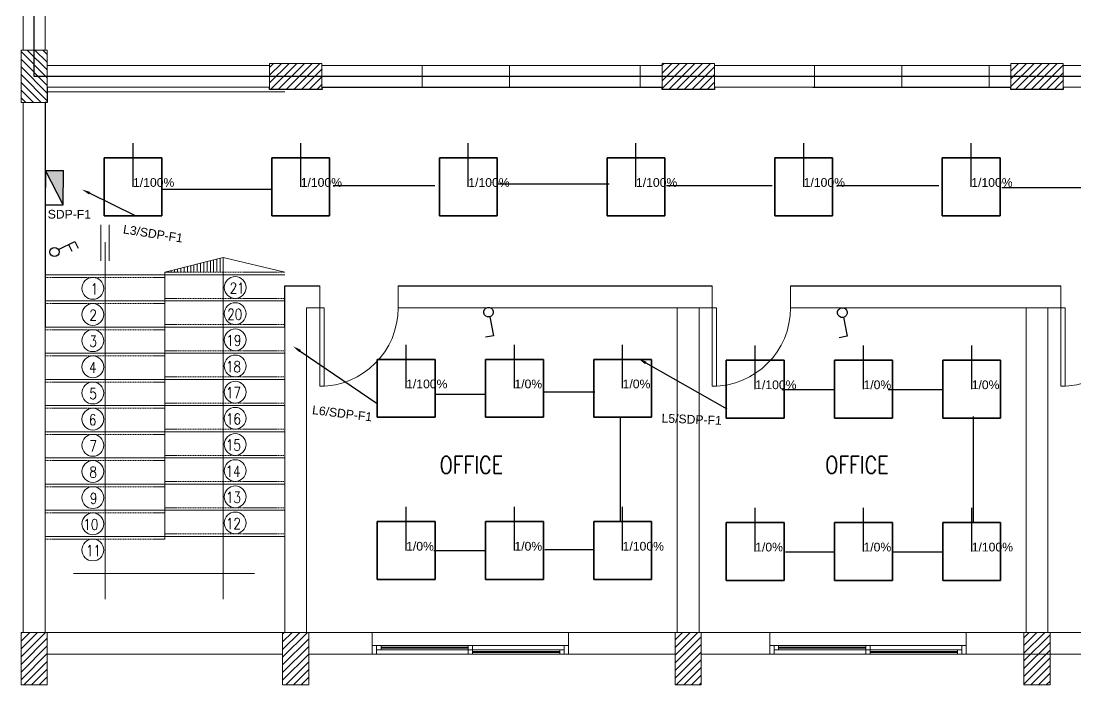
# Model space of a CAD drawing. Header units: inches. Extents: x -26935 to 7738, y -12735 to 2220.
# Drawn here: x -26935 to -14839, y -12735 to -5123 of the extents above; entities that cross this region are included whole.
import ezdxf
from ezdxf import colors
from ezdxf.entities.mleader import LeaderData, LeaderLine
from ezdxf.enums import TextEntityAlignment as Align
from ezdxf.math import Vec2, Vec3

# ---------------------------------------------------------------- set-up
doc = ezdxf.new("R2010")
doc.units = ezdxf.units.IN
doc.header["$MEASUREMENT"] = 0
doc.linetypes.add('DASHED2', pattern=[9.525, 6.35, -3.175])
for name, color, linetype, lineweight in [('COLUMNS', 5, 'Continuous', 0), ('COLUMNS1', 4, 'Continuous', 0), ('DOOR', 2, 'Continuous', 0), ('E-LT-SW', 7, 'Continuous', 25), ('E-LT-TXT', 2, 'Continuous', 25), ('EQUIP', 6, 'Continuous', 0), ('FLOOR', 3, 'Continuous', 0), ('STAIR', 2, 'Continuous', 0), ('TEXT', 2, 'Continuous', 0), ('WALL', 7, 'Continuous', 0), ('WINDOW', 4, 'Continuous', 0)]:
    doc.layers.add(name, color=color, linetype=linetype, lineweight=lineweight)
for name, color, linetype in [('DLXLUM', 2, 'Continuous'), ('DLXLUMEX', 2, 'Continuous'), ('HATCH', 1, 'Continuous'), ('Layer1', 8, 'Continuous'), ('R2V', 6, 'Continuous'), ('v.p', 7, 'Continuous'), ('Wiring1', 90, 'Continuous')]:
    doc.layers.add(name, color=color, linetype=linetype)
doc.styles.add('EN-SCL', font='swisscl.ttf')
doc.styles.add('ROMANS', font='romans.shx', dxfattribs={"width": 0.7, "height": 2.5})
doc.styles.get("Standard").update_dxf_attribs({"font": 'arial.ttf'})
pattern_1 = [(225, (2592849.417, -9831076.72), (44.19417382, -44.19417382), [])]
pattern_2 = [(225, (2593349.417, -9831076.72), (44.19417382, -44.19417382), [])]
pattern_3 = [(315, (-3004965.02, -10242692.323), (44.19417382, 44.19417382), [])]

# ---------------------------------------------------------------- blocks, each defined once
blk = doc.blocks.new('first floor civil')
at = {"layer": 'HATCH', "linetype": 'Continuous', "extrusion": (0, 0, -1)}
h = blk.add_hatch(dxfattribs=at)
h.set_pattern_fill('ANSI31', color=9, style=0)
h.set_pattern_definition([(225, (-3319272.4, -9831076.72), (44.19417382, -44.19417382), [])])
h.paths.add_polyline_path([(-582715, 128194), (-582965, 128194), (-582965, 128194), (-583015, 128194), (-583015, 127944), (-583015, 127944), (-583015, 127592), (-582715, 127591)])
h.paths.add_polyline_path([(-582715, 128194), (-582715, 128194), (-582715, 128194), (-582715, 128194), (-582715, 128194), (-582715, 128194), (-582715, 128194), (-582715, 128194)])
h = blk.add_hatch(dxfattribs=at)
h.set_pattern_fill('ANSI31', color=9, style=0)
h.set_pattern_definition([(315, (-3004465.02, -10242692.323), (44.19417382, 44.19417382), [])])
h.paths.add_polyline_path([(-586168, 128041), (-586168, 127791), (-586168, 127791), (-586168, 127741), (-585918, 127741), (-585918, 127741), (-585566, 127741), (-585565, 128041)])
h = blk.add_hatch(dxfattribs=at)
h.set_pattern_fill('ANSI31', color=9, style=0)
h.set_pattern_definition(pattern_3)
h.paths.add_polyline_path([(-590668, 128041), (-590668, 127791), (-590668, 127791), (-590668, 127741), (-590418, 127741), (-590418, 127741), (-590066, 127741), (-590065, 128041)])
h = blk.add_hatch(dxfattribs=at)
h.set_pattern_fill('ANSI31', color=9, style=0)
h.set_pattern_definition(pattern_3)
h.paths.add_polyline_path([(-594668, 128041), (-594668, 127791), (-594668, 127791), (-594668, 127741), (-594418, 127741), (-594418, 127741), (-594066, 127741), (-594065, 128041)])
at = {"layer": 'HATCH', "linetype": 'Continuous'}
h = blk.add_hatch(dxfattribs=at)
h.set_pattern_fill('ANSI31', color=9, style=0)
h.set_pattern_definition(pattern_1)
h.paths.add_polyline_path([(582715, 120914), (582965, 120914), (582965, 120914), (583015, 120914), (583015, 121163), (583015, 121163), (583015, 121516), (582715, 121516)])
h.paths.add_polyline_path([(582715, 120914), (582715, 120914), (582715, 120914), (582715, 120914), (582715, 120914), (582715, 120914), (582715, 120914), (582715, 120914)])
h = blk.add_hatch(dxfattribs=at)
h.set_pattern_fill('ANSI31', color=9, style=0)
h.set_pattern_definition(pattern_1)
h.paths.add_polyline_path([(585715, 120914), (585965, 120914), (585965, 120914), (586015, 120914), (586015, 121163), (586015, 121163), (586015, 121516), (585715, 121516)])
h = blk.add_hatch(dxfattribs=at)
h.set_pattern_fill('ANSI31', color=9, style=0)
h.set_pattern_definition(pattern_2)
h.paths.add_polyline_path([(590215, 120914), (590465, 120914), (590465, 120914), (590515, 120914), (590515, 121163), (590515, 121163), (590515, 121516), (590215, 121516)])
h = blk.add_hatch(dxfattribs=at)
h.set_pattern_fill('ANSI31', color=9, style=0)
h.set_pattern_definition(pattern_2)
h.paths.add_polyline_path([(594215, 120914), (594465, 120914), (594465, 120914), (594515, 120914), (594515, 121163), (594515, 121163), (594515, 121516), (594215, 121516)])
at = {"layer": 'WALL'}
h = blk.add_hatch(dxfattribs=at)
h.set_pattern_fill('ANSI31', color=9, scale=300, angle=45, style=0)
h.set_pattern_definition([(270, (1125359.777, 245171.526), (37.5, -7e-15), [])])
h.paths.add_polyline_path([(584365, 125646), (585031, 125646), (585031, 125813)])
at = {"layer": 'COLUMNS', "color": 9}
for p, q in [((582765, 128192), (582715, 128192)), ((582715, 127592), (582715, 128192)), ((583015, 128016), (583015, 128192)), ((585566, 127991), (585566, 128041)), ((585566, 128041), (586166, 128041)), ((586166, 127741), (586166, 128041)), ((590066, 127991), (590066, 128041)), ((590066, 128041), (590666, 128041)), ((590666, 127741), (590666, 128041)), ((594066, 127991), (594066, 128041)), ((594066, 128041), (594666, 128041)), ((594666, 127741), (594666, 128041)), ((583015, 127592), (583015, 127766)), ((585566, 127741), (585740, 127741)), ((585990, 127741), (586166, 127741)), ((590066, 127741), (590240, 127741)), ((590490, 127741), (590666, 127741)), ((594066, 127741), (594240, 127741)), ((594490, 127741), (594666, 127741)), ((582765, 127592), (582715, 127592)), ((582765, 121516), (582715, 121516)), ((582715, 121516), (582715, 120916)), ((583015, 121516), (583015, 121341)), ((585765, 121516), (585715, 121516)), ((585715, 121516), (585715, 120916)), ((586015, 121516), (586015, 121341)), ((590265, 121516), (590215, 121516)), ((590215, 121516), (590215, 120916)), ((590515, 121516), (590515, 121341)), ((594265, 121516), (594215, 121516)), ((594215, 121516), (594215, 120916)), ((594515, 121516), (594515, 121341)), ((583015, 121091), (583015, 120916)), ((586015, 121091), (586015, 120916)), ((590515, 121091), (590515, 120916)), ((594515, 121091), (594515, 120916)), ((583015, 120916), (582715, 120916)), ((586015, 120916), (585715, 120916)), ((590515, 120916), (590215, 120916)), ((594515, 120916), (594215, 120916))]:
    blk.add_line(p, q, dxfattribs=at)
at = {"layer": 'COLUMNS1', "color": 9}
for p, q in [((583015, 128192), (582765, 128192)), ((583015, 127766), (583015, 128016)), ((585566, 127741), (585566, 127991)), ((590066, 127741), (590066, 127991)), ((594066, 127741), (594066, 127991)), ((585740, 127741), (585990, 127741)), ((590240, 127741), (590490, 127741)), ((594240, 127741), (594490, 127741)), ((583015, 127592), (582765, 127592)), ((583015, 121516), (582765, 121516)), ((586015, 121516), (585765, 121516)), ((590515, 121516), (590265, 121516)), ((594515, 121516), (594265, 121516)), ((583015, 121341), (583015, 121091)), ((586015, 121341), (586015, 121091)), ((590515, 121341), (590515, 121091)), ((594515, 121341), (594515, 121091))]:
    blk.add_line(p, q, dxfattribs=at)
at = {"layer": 'DOOR', "color": 9}
for points in [[(586140, 125238), (586190, 125238), (586190, 124338), (586140, 124338)], [(590640, 125238), (590690, 125238), (590690, 124338), (590640, 124338)], [(594640, 125238), (594690, 125238), (594690, 124338), (594640, 124338)]]:
    blk.add_lwpolyline(points, close=True, dxfattribs=at)
for centre in [(586140, 125238), (590640, 125238), (594640, 125238)]:
    blk.add_arc(centre, 900, 270, 0, dxfattribs=at)
at = {"layer": 'EQUIP', "color": 9, "linetype": 'Continuous', "lineweight": -3}
for p, q in [((585566, 127766), (583015, 127767)), ((583015, 127767), (583015, 127592)), ((585566, 127741), (585566, 127766)), ((586167, 127741), (585566, 127741)), ((590066, 127766), (586166, 127766)), ((586166, 127766), (586167, 127741)), ((590066, 127741), (590066, 127766)), ((590666, 127741), (590066, 127741)), ((594066, 127766), (590666, 127767)), ((590666, 127767), (590666, 127741)), ((594066, 127741), (594066, 127766)), ((594666, 127741), (594066, 127741)), ((594666, 127767), (594666, 127741)), ((583015, 127592), (582990, 127592)), ((582990, 127592), (582990, 125016)), ((585740, 125016), (585740, 125489)), ((585740, 125489), (586140, 125489)), ((587039, 125489), (590640, 125489)), ((591539, 125489), (594640, 125489))]:
    blk.add_line(p, q, dxfattribs=at)
at = {"layer": 'EQUIP', "color": 9, "linetype": 'Continuous'}
for p, q in [((585740, 125489), (586140, 125489)), ((587039, 125489), (590640, 125489)), ((591539, 125489), (594640, 125489))]:
    blk.add_line(p, q, dxfattribs=at)
at = {"layer": 'FLOOR', "color": 9}
for p, q in [((588516, 128016), (586166, 128016)), ((587298, 128016), (588216, 128016)), ((588316, 128016), (587960, 128016)), ((587966, 128016), (588316, 128016)), ((588115, 128016), (589833, 128016)), ((588666, 128016), (588316, 128016)), ((588316, 128016), (588671, 128016)), ((589833, 128016), (588415, 128016)), ((591798, 128016), (592716, 128016)), ((592466, 128016), (592816, 128016)), ((593166, 128016), (592816, 128016)), ((593833, 128016), (592915, 128016)), ((588516, 127766), (586166, 127766)), ((586167, 127742), (586167, 127741)), ((588316, 127766), (587960, 127766)), ((588115, 127766), (589833, 127766)), ((588316, 127766), (588671, 127766)), ((593016, 127766), (591798, 127766)), ((592816, 127766), (592460, 127766)), ((592615, 127766), (593833, 127766)), ((592816, 127766), (593171, 127766)), ((583015, 127716), (585740, 127716)), ((587039, 125239), (587039, 125239))]:
    blk.add_line(p, q, dxfattribs=at)
at = {"layer": 'R2V', "color": 9, "linetype": 'Continuous'}
blk.add_lwpolyline([(602366, 127891), (582866, 127891), (582866, 135391), (602366, 135391)], close=True, dxfattribs=at)
at = {"layer": 'STAIR', "color": 9}
for p, q in [((583630, 126191), (583630, 125777)), ((583726, 126191), (583726, 125777)), ((583678, 121895), (583678, 125991)), ((583316, 122190), (585393, 122190))]:
    blk.add_line(p, q, dxfattribs=at)
at = {"layer": 'STAIR', "color": 9, "linetype": 'DASHED2', "ltscale": 2}
for p, q in [((582990, 125586), (584365, 125586)), ((584365, 125646), (585740, 125646)), ((584365, 125346), (585740, 125346)), ((582990, 125286), (584365, 125286)), ((582990, 124986), (584365, 124986)), ((584365, 125046), (585740, 125046)), ((584365, 124746), (585740, 124746)), ((582990, 124686), (584365, 124686)), ((582990, 124386), (584365, 124386)), ((584365, 124446), (585740, 124446)), ((584365, 124146), (585740, 124146)), ((582990, 124086), (584365, 124086)), ((582990, 123786), (584365, 123786)), ((584365, 123846), (585740, 123846)), ((584365, 123546), (585740, 123546)), ((582990, 123486), (584365, 123486)), ((582990, 123186), (584365, 123186)), ((584365, 123246), (585740, 123246)), ((584365, 122946), (585740, 122946)), ((582990, 122886), (584365, 122886)), ((582990, 122586), (584365, 122586)), ((584365, 122646), (585740, 122646))]:
    blk.add_line(p, q, dxfattribs=at)
at = {"layer": 'TEXT', "color": 9}
for centre in [(583538, 125461), (585171, 125471), (583538, 125161), (585171, 125171), (583538, 124861), (585171, 124871), (583538, 124561), (585171, 124571), (583538, 124261), (585171, 124271), (583538, 123961), (585171, 123971), (583538, 123661), (585171, 123671), (583538, 123361), (585171, 123371), (583538, 123061), (585171, 123071), (583538, 122761), (585171, 122771), (583538, 122461)]:
    blk.add_circle(centre, 125, dxfattribs=at)
at = {"layer": 'WALL', "color": 9}
for p, q in [((582740, 135267), (582741, 128192)), ((582990, 135267), (582991, 128192)), ((582741, 128442), (582740, 128192)), ((585566, 128016), (583015, 128015)), ((587316, 128016), (587316, 127766)), ((588316, 127766), (588316, 128016)), ((588316, 127766), (588316, 128016)), ((589816, 128016), (589816, 127766)), ((590066, 128016), (589816, 128016)), ((591816, 128016), (590666, 128017)), ((591816, 128016), (591816, 127766)), ((592816, 127766), (592816, 128016)), ((592816, 127766), (592816, 128016)), ((593816, 128016), (593816, 127766)), ((594066, 128016), (593816, 128016)), ((595866, 128016), (594666, 128017)), ((585566, 127766), (583015, 127767)), ((590066, 127766), (589816, 127766)), ((591796, 127766), (590666, 127767)), ((594066, 127766), (593816, 127766)), ((595866, 127766), (594666, 127767)), ((582740, 127592), (582740, 121516)), ((582990, 127592), (582990, 121516)), ((584365, 125646), (585031, 125813)), ((585031, 121895), (585031, 125813)), ((585031, 125813), (585740, 125646)), ((582990, 125616), (585740, 125616)), ((584365, 125616), (584365, 125646)), ((584365, 122586), (584365, 125616)), ((585740, 125489), (585740, 121516)), ((586140, 125235), (586140, 125489)), ((587298, 125489), (587039, 125489)), ((587039, 125235), (587039, 125489)), ((590640, 125235), (590640, 125489)), ((591816, 125489), (591539, 125489)), ((591539, 125235), (591539, 125489)), ((594640, 125235), (594640, 125489)), ((582990, 125316), (585740, 125316)), ((585990, 125239), (585990, 121516)), ((585990, 125239), (586140, 125239)), ((587039, 125239), (590640, 125238)), ((590240, 125238), (590240, 121516)), ((590490, 125238), (590490, 121516)), ((591796, 125239), (591539, 125239)), ((591539, 125238), (594640, 125238)), ((594240, 125238), (594240, 121516)), ((594490, 125238), (594490, 121516)), ((582990, 125016), (585740, 125016)), ((582990, 124716), (585740, 124716)), ((582990, 124416), (585740, 124416)), ((582990, 124116), (585740, 124116)), ((582990, 123816), (585740, 123816)), ((582990, 123516), (585740, 123516)), ((582990, 123216), (585740, 123216)), ((582990, 122916), (585740, 122916)), ((582990, 122616), (585740, 122616)), ((583015, 121516), (585715, 121516)), ((586015, 121516), (590215, 121516)), ((586743, 121266), (586743, 121516)), ((588993, 121266), (588993, 121516)), ((590515, 121516), (594215, 121516)), ((591303, 121266), (591303, 121516)), ((593553, 121266), (593553, 121516)), ((594015, 121516), (595365, 121516)), ((594507, 121516), (598215, 121516)), ((583020, 121266), (585715, 121266)), ((586020, 121266), (590215, 121266)), ((590520, 121266), (594215, 121266)), ((594020, 121266), (595365, 121266)), ((598215, 121266), (594459, 121267))]:
    blk.add_line(p, q, dxfattribs=at)
at = {"layer": 'WINDOW', "color": 9}
for p, q in [((588993, 121516), (586743, 121516)), ((593553, 121516), (591303, 121516)), ((588993, 121366), (586743, 121366)), ((586793, 121366), (586793, 121266)), ((586843, 121316), (586843, 121366)), ((586843, 121346), (587843, 121346)), ((586843, 121336), (587843, 121336)), ((587843, 121366), (587843, 121266)), ((587893, 121366), (587893, 121266)), ((588943, 121366), (588943, 121266)), ((593553, 121366), (591303, 121366)), ((591353, 121366), (591353, 121266)), ((591403, 121316), (591403, 121366)), ((591403, 121346), (592403, 121346)), ((591403, 121336), (592403, 121336)), ((592403, 121366), (592403, 121266)), ((592453, 121366), (592453, 121266)), ((593503, 121366), (593503, 121266)), ((588993, 121266), (586743, 121266)), ((588943, 121316), (586793, 121316)), ((587893, 121296), (588893, 121296)), ((587893, 121286), (588893, 121286)), ((588893, 121316), (588893, 121266)), ((593553, 121266), (591303, 121266)), ((593503, 121316), (591353, 121316)), ((592453, 121296), (593453, 121296)), ((592453, 121286), (593453, 121286)), ((593453, 121316), (593453, 121266))]:
    blk.add_line(p, q, dxfattribs=at)
at = {"layer": 'TEXT', "color": 9, "style": 'ROMANS', "width": 0.8}
for s, height, p in [('1', 125, (583513, 125391)), ('21', 125, (585108, 125401)), ('2', 125, (583499, 125091)), ('20', 125, (585080, 125101)), ('3', 125, (583499, 124791)), ('19', 125, (585070, 124801)), ('4', 125, (583494, 124491)), ('18', 125, (585065, 124501)), ('5', 125, (583499, 124191)), ('17', 125, (585065, 124201)), ('6', 125, (583494, 123891)), ('16', 125, (585065, 123901)), ('7', 125, (583499, 123591)), ('15', 125, (585065, 123601)), ('OFFICE', 200, (587515, 123336)), ('OFFICE', 200, (591937, 123336)), ('8', 125, (583499, 123291)), ('14', 125, (585061, 123301)), ('9', 125, (583504, 122991)), ('13', 125, (585065, 123001)), ('10', 125, (583430, 122691)), ('12', 125, (585065, 122701)), ('11', 125, (583459, 122391))]:
    blk.add_text(s, height=height, dxfattribs=at).set_placement(p)
blk = doc.blocks.new('*U79')
at = {"color": 1}
blk.add_line((0, 0), (0, 500), dxfattribs=at)
for p, q in [((332, 332), (-332, 332)), ((-332, 332), (-332, -332)), ((-332, 332), (-332, -332)), ((-332, -332), (-332, 332)), ((-332, 332), (-332, 332)), ((332, 332), (-332, 332)), ((-332, 332), (-332, 332)), ((-332, 332), (332, 332)), ((-332, -332), (-332, 332)), ((-332, 332), (332, 332)), ((332, -332), (332, 332)), ((332, 332), (332, 332)), ((332, -332), (332, 332)), ((332, 332), (332, 332)), ((332, 332), (332, -332)), ((332, 332), (332, -332)), ((-332, -332), (332, -332)), ((-332, -332), (332, -332)), ((332, -332), (-332, -332)), ((-332, -332), (-332, -332)), ((-332, -332), (-332, -332)), ((332, -332), (-332, -332)), ((332, -332), (332, -332)), ((332, -332), (332, -332))]:
    blk.add_line(p, q)
at = {"layer": 'DLXLUMEX', "color": 7}
blk.add_text('1/0%', height=100, dxfattribs=at).set_placement((0, 0))
blk = doc.blocks.new('*U80')
at = {"color": 1}
blk.add_line((0, 0), (0, 500), dxfattribs=at)
for p, q in [((332, 332), (-332, 332)), ((-332, 332), (-332, -332)), ((-332, 332), (-332, -332)), ((-332, -332), (-332, 332)), ((-332, 332), (-332, 332)), ((332, 332), (-332, 332)), ((-332, 332), (-332, 332)), ((-332, 332), (332, 332)), ((-332, -332), (-332, 332)), ((-332, 332), (332, 332)), ((332, -332), (332, 332)), ((332, 332), (332, 332)), ((332, -332), (332, 332)), ((332, 332), (332, 332)), ((332, 332), (332, -332)), ((332, 332), (332, -332)), ((-332, -332), (332, -332)), ((-332, -332), (332, -332)), ((332, -332), (-332, -332)), ((-332, -332), (-332, -332)), ((-332, -332), (-332, -332)), ((332, -332), (-332, -332)), ((332, -332), (332, -332)), ((332, -332), (332, -332))]:
    blk.add_line(p, q)
at = {"layer": 'DLXLUMEX', "color": 7}
blk.add_text('1/100%', height=100, dxfattribs=at).set_placement((0, 0))
blk = doc.blocks.new('*U81')
at = {"color": 1}
blk.add_line((0, 0), (0, 500), dxfattribs=at)
for p, q in [((332, 332), (-332, 332)), ((-332, 332), (-332, -332)), ((-332, 332), (-332, -332)), ((-332, -332), (-332, 332)), ((-332, 332), (-332, 332)), ((-332, 332), (-332, 332)), ((-332, 332), (332, 332)), ((332, 332), (-332, 332)), ((-332, -332), (-332, 332)), ((-332, 332), (332, 332)), ((332, -332), (332, 332)), ((332, 332), (332, 332)), ((332, -332), (332, 332)), ((332, 332), (332, 332)), ((332, 332), (332, -332)), ((332, 332), (332, -332)), ((-332, -332), (332, -332)), ((-332, -332), (332, -332)), ((332, -332), (-332, -332)), ((-332, -332), (-332, -332)), ((-332, -332), (-332, -332)), ((332, -332), (-332, -332)), ((332, -332), (332, -332)), ((332, -332), (332, -332))]:
    blk.add_line(p, q)
at = {"layer": 'DLXLUMEX', "color": 7}
blk.add_text('1/0%', height=100, dxfattribs=at).set_placement((0, 0))
blk = doc.blocks.new('*U82')
at = {"color": 1}
blk.add_line((0, 0), (0, 500), dxfattribs=at)
for p, q in [((332, 332), (-332, 332)), ((-332, 332), (-332, -332)), ((-332, 332), (-332, -332)), ((-332, -332), (-332, 332)), ((-332, 332), (-332, 332)), ((-332, 332), (-332, 332)), ((-332, 332), (332, 332)), ((332, 332), (-332, 332)), ((-332, -332), (-332, 332)), ((-332, 332), (332, 332)), ((332, -332), (332, 332)), ((332, 332), (332, 332)), ((332, -332), (332, 332)), ((332, 332), (332, 332)), ((332, 332), (332, -332)), ((332, 332), (332, -332)), ((-332, -332), (332, -332)), ((-332, -332), (332, -332)), ((332, -332), (-332, -332)), ((-332, -332), (-332, -332)), ((-332, -332), (-332, -332)), ((332, -332), (-332, -332)), ((332, -332), (332, -332)), ((332, -332), (332, -332))]:
    blk.add_line(p, q)
at = {"layer": 'DLXLUMEX', "color": 7}
blk.add_text('1/0%', height=100, dxfattribs=at).set_placement((0, 0))
blk = doc.blocks.new('*U83')
at = {"color": 1}
blk.add_line((0, 0), (0, 500), dxfattribs=at)
for p, q in [((332, 332), (-332, 332)), ((-332, 332), (-332, -332)), ((-332, 332), (-332, -332)), ((-332, -332), (-332, 332)), ((-332, 332), (-332, 332)), ((332, 332), (-332, 332)), ((-332, 332), (-332, 332)), ((-332, 332), (332, 332)), ((-332, -332), (-332, 332)), ((-332, 332), (332, 332)), ((332, -332), (332, 332)), ((332, 332), (332, 332)), ((332, -332), (332, 332)), ((332, 332), (332, 332)), ((332, 332), (332, -332)), ((332, 332), (332, -332)), ((-332, -332), (332, -332)), ((-332, -332), (332, -332)), ((332, -332), (-332, -332)), ((-332, -332), (-332, -332)), ((-332, -332), (-332, -332)), ((332, -332), (-332, -332)), ((332, -332), (332, -332)), ((332, -332), (332, -332))]:
    blk.add_line(p, q)
at = {"layer": 'DLXLUMEX', "color": 7}
blk.add_text('1/100%', height=100, dxfattribs=at).set_placement((0, 0))
blk = doc.blocks.new('*U84')
at = {"color": 1}
blk.add_line((0, 0), (0, 500), dxfattribs=at)
for p, q in [((332, 332), (-332, 332)), ((-332, 332), (-332, -332)), ((-332, 332), (-332, -332)), ((-332, -332), (-332, 332)), ((-332, 332), (-332, 332)), ((332, 332), (-332, 332)), ((-332, 332), (-332, 332)), ((-332, 332), (332, 332)), ((-332, -332), (-332, 332)), ((-332, 332), (332, 332)), ((332, -332), (332, 332)), ((332, 332), (332, 332)), ((332, -332), (332, 332)), ((332, 332), (332, 332)), ((332, 332), (332, -332)), ((332, 332), (332, -332)), ((-332, -332), (332, -332)), ((-332, -332), (332, -332)), ((332, -332), (-332, -332)), ((-332, -332), (-332, -332)), ((-332, -332), (-332, -332)), ((332, -332), (-332, -332)), ((332, -332), (332, -332)), ((332, -332), (332, -332))]:
    blk.add_line(p, q)
at = {"layer": 'DLXLUMEX', "color": 7}
blk.add_text('1/0%', height=100, dxfattribs=at).set_placement((0, 0))
blk = doc.blocks.new('*U94')
at = {"color": 1}
blk.add_line((0, 0), (0, 500), dxfattribs=at)
for p, q in [((332, 332), (-332, 332)), ((-332, 332), (-332, -332)), ((-332, 332), (-332, -332)), ((-332, -332), (-332, 332)), ((-332, 332), (-332, 332)), ((332, 332), (-332, 332)), ((-332, 332), (-332, 332)), ((-332, 332), (332, 332)), ((-332, -332), (-332, 332)), ((-332, 332), (332, 332)), ((332, -332), (332, 332)), ((332, 332), (332, 332)), ((332, 332), (332, 332)), ((332, 332), (332, -332)), ((332, -332), (332, 332)), ((332, 332), (332, -332)), ((-332, -332), (332, -332)), ((-332, -332), (332, -332)), ((332, -332), (-332, -332)), ((-332, -332), (-332, -332)), ((-332, -332), (-332, -332)), ((332, -332), (-332, -332)), ((332, -332), (332, -332)), ((332, -332), (332, -332))]:
    blk.add_line(p, q)
at = {"layer": 'DLXLUMEX', "color": 7}
blk.add_text('1/100%', height=100, dxfattribs=at).set_placement((0, 0))
blk = doc.blocks.new('*U95')
at = {"color": 1}
blk.add_line((0, 0), (0, 500), dxfattribs=at)
for p, q in [((332, 332), (-332, 332)), ((-332, 332), (-332, -332)), ((-332, 332), (-332, -332)), ((-332, -332), (-332, 332)), ((-332, 332), (-332, 332)), ((332, 332), (-332, 332)), ((-332, 332), (-332, 332)), ((-332, 332), (332, 332)), ((-332, -332), (-332, 332)), ((-332, 332), (332, 332)), ((332, -332), (332, 332)), ((332, 332), (332, 332)), ((332, 332), (332, 332)), ((332, 332), (332, -332)), ((332, -332), (332, 332)), ((332, 332), (332, -332)), ((-332, -332), (332, -332)), ((-332, -332), (332, -332)), ((332, -332), (-332, -332)), ((-332, -332), (-332, -332)), ((-332, -332), (-332, -332)), ((332, -332), (-332, -332)), ((332, -332), (332, -332)), ((332, -332), (332, -332))]:
    blk.add_line(p, q)
at = {"layer": 'DLXLUMEX', "color": 7}
blk.add_text('1/100%', height=100, dxfattribs=at).set_placement((0, 0))
blk = doc.blocks.new('*U96')
at = {"color": 1}
blk.add_line((0, 0), (0, 500), dxfattribs=at)
for p, q in [((332, 332), (-332, 332)), ((-332, 332), (-332, -332)), ((-332, 332), (-332, -332)), ((-332, -332), (-332, 332)), ((-332, 332), (-332, 332)), ((332, 332), (-332, 332)), ((-332, 332), (-332, 332)), ((-332, 332), (332, 332)), ((-332, -332), (-332, 332)), ((-332, 332), (332, 332)), ((332, -332), (332, 332)), ((332, 332), (332, 332)), ((332, 332), (332, 332)), ((332, 332), (332, -332)), ((332, -332), (332, 332)), ((332, 332), (332, -332)), ((-332, -332), (332, -332)), ((-332, -332), (332, -332)), ((332, -332), (-332, -332)), ((-332, -332), (-332, -332)), ((-332, -332), (-332, -332)), ((332, -332), (-332, -332)), ((332, -332), (332, -332)), ((332, -332), (332, -332))]:
    blk.add_line(p, q)
at = {"layer": 'DLXLUMEX', "color": 7}
blk.add_text('1/100%', height=100, dxfattribs=at).set_placement((0, 0))
blk = doc.blocks.new('*U98')
at = {"color": 1}
blk.add_line((0, 0), (0, 500), dxfattribs=at)
for p, q in [((332, 332), (-332, 332)), ((-332, 332), (-332, -332)), ((-332, 332), (-332, -332)), ((-332, -332), (-332, 332)), ((-332, 332), (-332, 332)), ((332, 332), (-332, 332)), ((-332, 332), (-332, 332)), ((-332, 332), (332, 332)), ((-332, -332), (-332, 332)), ((-332, 332), (332, 332)), ((332, -332), (332, 332)), ((332, 332), (332, 332)), ((332, 332), (332, 332)), ((332, 332), (332, -332)), ((332, -332), (332, 332)), ((332, 332), (332, -332)), ((-332, -332), (332, -332)), ((-332, -332), (332, -332)), ((332, -332), (-332, -332)), ((-332, -332), (-332, -332)), ((-332, -332), (-332, -332)), ((332, -332), (-332, -332)), ((332, -332), (332, -332)), ((332, -332), (332, -332))]:
    blk.add_line(p, q)
at = {"layer": 'DLXLUMEX', "color": 7}
blk.add_text('1/100%', height=100, dxfattribs=at).set_placement((0, 0))
blk = doc.blocks.new('*U99')
at = {"color": 1}
blk.add_line((0, 0), (0, 500), dxfattribs=at)
for p, q in [((332, 332), (-332, 332)), ((-332, 332), (-332, -332)), ((-332, 332), (-332, -332)), ((-332, -332), (-332, 332)), ((-332, 332), (-332, 332)), ((332, 332), (-332, 332)), ((-332, 332), (-332, 332)), ((-332, 332), (332, 332)), ((-332, -332), (-332, 332)), ((-332, 332), (332, 332)), ((332, -332), (332, 332)), ((332, 332), (332, 332)), ((332, 332), (332, 332)), ((332, 332), (332, -332)), ((332, -332), (332, 332)), ((332, 332), (332, -332)), ((-332, -332), (332, -332)), ((-332, -332), (332, -332)), ((332, -332), (-332, -332)), ((-332, -332), (-332, -332)), ((-332, -332), (-332, -332)), ((332, -332), (-332, -332)), ((332, -332), (332, -332)), ((332, -332), (332, -332))]:
    blk.add_line(p, q)
at = {"layer": 'DLXLUMEX', "color": 7}
blk.add_text('1/100%', height=100, dxfattribs=at).set_placement((0, 0))
blk = doc.blocks.new('*U100')
at = {"color": 1}
blk.add_line((0, 0), (0, 500), dxfattribs=at)
for p, q in [((332, 332), (-332, 332)), ((-332, 332), (-332, -332)), ((-332, 332), (-332, -332)), ((-332, -332), (-332, 332)), ((-332, 332), (-332, 332)), ((332, 332), (-332, 332)), ((-332, 332), (-332, 332)), ((-332, 332), (332, 332)), ((-332, -332), (-332, 332)), ((-332, 332), (332, 332)), ((332, -332), (332, 332)), ((332, 332), (332, 332)), ((332, 332), (332, 332)), ((332, 332), (332, -332)), ((332, -332), (332, 332)), ((332, 332), (332, -332)), ((-332, -332), (332, -332)), ((-332, -332), (332, -332)), ((332, -332), (-332, -332)), ((-332, -332), (-332, -332)), ((-332, -332), (-332, -332)), ((332, -332), (-332, -332)), ((332, -332), (332, -332)), ((332, -332), (332, -332))]:
    blk.add_line(p, q)
at = {"layer": 'DLXLUMEX', "color": 7}
blk.add_text('1/100%', height=100, dxfattribs=at).set_placement((0, 0))
blk = doc.blocks.new('*U114')
at = {"color": 1}
blk.add_line((0, 0), (0, 500), dxfattribs=at)
for p, q in [((332, 332), (-332, 332)), ((-332, 332), (-332, -332)), ((-332, 332), (-332, -332)), ((-332, -332), (-332, 332)), ((-332, 332), (-332, 332)), ((332, 332), (-332, 332)), ((-332, 332), (-332, 332)), ((-332, 332), (332, 332)), ((-332, -332), (-332, 332)), ((-332, 332), (332, 332)), ((332, -332), (332, 332)), ((332, 332), (332, 332)), ((332, -332), (332, 332)), ((332, 332), (332, 332)), ((332, 332), (332, -332)), ((332, 332), (332, -332)), ((-332, -332), (332, -332)), ((-332, -332), (332, -332)), ((332, -332), (-332, -332)), ((-332, -332), (-332, -332)), ((-332, -332), (-332, -332)), ((332, -332), (-332, -332)), ((332, -332), (332, -332)), ((332, -332), (332, -332))]:
    blk.add_line(p, q)
at = {"layer": 'DLXLUMEX', "color": 7}
blk.add_text('1/0%', height=100, dxfattribs=at).set_placement((0, 0))
blk = doc.blocks.new('*U115')
at = {"color": 1}
blk.add_line((0, 0), (0, 500), dxfattribs=at)
for p, q in [((332, 332), (-332, 332)), ((-332, 332), (-332, -332)), ((-332, 332), (-332, -332)), ((-332, -332), (-332, 332)), ((-332, 332), (-332, 332)), ((332, 332), (-332, 332)), ((-332, 332), (-332, 332)), ((-332, 332), (332, 332)), ((-332, -332), (-332, 332)), ((-332, 332), (332, 332)), ((332, -332), (332, 332)), ((332, 332), (332, 332)), ((332, -332), (332, 332)), ((332, 332), (332, 332)), ((332, 332), (332, -332)), ((332, 332), (332, -332)), ((-332, -332), (332, -332)), ((-332, -332), (332, -332)), ((332, -332), (-332, -332)), ((-332, -332), (-332, -332)), ((-332, -332), (-332, -332)), ((332, -332), (-332, -332)), ((332, -332), (332, -332)), ((332, -332), (332, -332))]:
    blk.add_line(p, q)
at = {"layer": 'DLXLUMEX', "color": 7}
blk.add_text('1/100%', height=100, dxfattribs=at).set_placement((0, 0))
blk = doc.blocks.new('*U116')
at = {"color": 1}
blk.add_line((0, 0), (0, 500), dxfattribs=at)
for p, q in [((332, 332), (-332, 332)), ((-332, 332), (-332, -332)), ((-332, 332), (-332, -332)), ((-332, -332), (-332, 332)), ((-332, 332), (-332, 332)), ((-332, 332), (-332, 332)), ((-332, 332), (332, 332)), ((332, 332), (-332, 332)), ((-332, -332), (-332, 332)), ((-332, 332), (332, 332)), ((332, -332), (332, 332)), ((332, 332), (332, 332)), ((332, -332), (332, 332)), ((332, 332), (332, 332)), ((332, 332), (332, -332)), ((332, 332), (332, -332)), ((-332, -332), (332, -332)), ((-332, -332), (332, -332)), ((332, -332), (-332, -332)), ((-332, -332), (-332, -332)), ((-332, -332), (-332, -332)), ((332, -332), (-332, -332)), ((332, -332), (332, -332)), ((332, -332), (332, -332))]:
    blk.add_line(p, q)
at = {"layer": 'DLXLUMEX', "color": 7}
blk.add_text('1/0%', height=100, dxfattribs=at).set_placement((0, 0))
blk = doc.blocks.new('*U117')
at = {"color": 1}
blk.add_line((0, 0), (0, 500), dxfattribs=at)
for p, q in [((332, 332), (-332, 332)), ((-332, 332), (-332, -332)), ((-332, 332), (-332, -332)), ((-332, -332), (-332, 332)), ((-332, 332), (-332, 332)), ((-332, 332), (-332, 332)), ((-332, 332), (332, 332)), ((332, 332), (-332, 332)), ((-332, -332), (-332, 332)), ((-332, 332), (332, 332)), ((332, -332), (332, 332)), ((332, 332), (332, 332)), ((332, -332), (332, 332)), ((332, 332), (332, 332)), ((332, 332), (332, -332)), ((332, 332), (332, -332)), ((-332, -332), (332, -332)), ((-332, -332), (332, -332)), ((332, -332), (-332, -332)), ((-332, -332), (-332, -332)), ((-332, -332), (-332, -332)), ((332, -332), (-332, -332)), ((332, -332), (332, -332)), ((332, -332), (332, -332))]:
    blk.add_line(p, q)
at = {"layer": 'DLXLUMEX', "color": 7}
blk.add_text('1/0%', height=100, dxfattribs=at).set_placement((0, 0))
blk = doc.blocks.new('*U118')
at = {"color": 1}
blk.add_line((0, 0), (0, 500), dxfattribs=at)
for p, q in [((332, 332), (-332, 332)), ((-332, 332), (-332, -332)), ((-332, 332), (-332, -332)), ((-332, -332), (-332, 332)), ((-332, 332), (-332, 332)), ((332, 332), (-332, 332)), ((-332, 332), (-332, 332)), ((-332, 332), (332, 332)), ((-332, -332), (-332, 332)), ((-332, 332), (332, 332)), ((332, -332), (332, 332)), ((332, 332), (332, 332)), ((332, -332), (332, 332)), ((332, 332), (332, 332)), ((332, 332), (332, -332)), ((332, 332), (332, -332)), ((-332, -332), (332, -332)), ((-332, -332), (332, -332)), ((332, -332), (-332, -332)), ((-332, -332), (-332, -332)), ((-332, -332), (-332, -332)), ((332, -332), (-332, -332)), ((332, -332), (332, -332)), ((332, -332), (332, -332))]:
    blk.add_line(p, q)
at = {"layer": 'DLXLUMEX', "color": 7}
blk.add_text('1/100%', height=100, dxfattribs=at).set_placement((0, 0))
blk = doc.blocks.new('*U119')
at = {"color": 1}
blk.add_line((0, 0), (0, 500), dxfattribs=at)
for p, q in [((332, 332), (-332, 332)), ((-332, 332), (-332, -332)), ((-332, 332), (-332, -332)), ((-332, -332), (-332, 332)), ((-332, 332), (-332, 332)), ((332, 332), (-332, 332)), ((-332, 332), (-332, 332)), ((-332, 332), (332, 332)), ((-332, -332), (-332, 332)), ((-332, 332), (332, 332)), ((332, -332), (332, 332)), ((332, 332), (332, 332)), ((332, -332), (332, 332)), ((332, 332), (332, 332)), ((332, 332), (332, -332)), ((332, 332), (332, -332)), ((-332, -332), (332, -332)), ((-332, -332), (332, -332)), ((332, -332), (-332, -332)), ((-332, -332), (-332, -332)), ((-332, -332), (-332, -332)), ((332, -332), (-332, -332)), ((332, -332), (332, -332)), ((332, -332), (332, -332))]:
    blk.add_line(p, q)
at = {"layer": 'DLXLUMEX', "color": 7}
blk.add_text('1/0%', height=100, dxfattribs=at).set_placement((0, 0))
blk = doc.blocks.new('FAG')
at = {"lineweight": 0}
blk.add_hatch(color=13, dxfattribs=at).paths.add_polyline_path([(0.3, 0.041), (-0.3, 0.041), (-0.3, -0.275)])
at = {"layer": 'Layer1'}
for p, q in [((0.3, 0.041), (-0.3, 0.041)), ((-0.3, -0.275), (-0.3, 0.041)), ((0.3, 0.041), (-0.3, -0.275)), ((0.3, -0.275), (0.3, 0.041)), ((-0.3, -0.275), (0.3, -0.275))]:
    blk.add_line(p, q, dxfattribs=at)
blk = doc.blocks.new('SW01')
at = {"layer": 'E-LT-SW', "color": 7}
for p, q in [((41, 113), (222, 294)), ((222, 294), (296, 220))]:
    blk.add_line(p, q, dxfattribs=at)
blk.add_circle((0, 64), 64, dxfattribs=at)
blk = doc.blocks.new('E-SW02')
at = {"layer": 'E-LT-SW', "color": 7}
for p, q in [((21, 17), (113.7, 109.7)), ((113.7, 109.7), (151.8, 71.5)), ((77.5, 73.5), (115.6, 35.3))]:
    blk.add_line(p, q, dxfattribs=at)
blk.add_circle((0, -8.2), 32.8, dxfattribs=at)
at = {"layer": 'E-LT-TXT', "style": 'EN-SCL'}
blk.add_attdef('SWITCHE1 A/B', text='', height=250, dxfattribs=at).set_placement((-311.4, 4), align=Align.MIDDLE_CENTER)

msp = doc.modelspace()

# ---------------------------------------------------------------- linework, layer by layer
at = {"layer": 'Wiring1'}
for points in [[(-23358, -7009), (-22190, -7009)], [(-21467, -6988), (-20192, -6988)], [(-19534, -7009), (-18322, -7009)], [(-17579, -7009), (-16410, -7009)], [(-25313, -7052), (-24060, -7052)], [(-15688, -7030), (-14520, -7030), (-14434, -7030)], [(-21601, -9404), (-22177, -9404)], [(-20355, -9378), (-20944, -9378)], [(-17608, -9350), (-18170, -9350), (-18211, -9350)], [(-16375, -9350), (-16992, -9350)], [(-20060, -10863), (-20060, -9658)], [(-16014, -10876), (-16014, -9658)], [(-21614, -11198), (-22204, -11198)], [(-20931, -11184), (-20368, -11184)], [(-18170, -11211), (-17608, -11211)], [(-16938, -11211), (-16362, -11211)]]:
    msp.add_lwpolyline(points, dxfattribs=at)

# ---------------------------------------------------------------- block references
at = {"layer": 'DLXLUM'}
for name, p in [('*U94', (-25652, -7024)), ('*U95', (-23729, -7024)), ('*U96', (-21807, -7024)), ('*U98', (-19884, -7024)), ('*U99', (-17961, -7024)), ('*U100', (-16039, -7024)), ('*U115', (-22520, -9334)), ('*U117', (-21278, -9334)), ('*U119', (-20037, -9334)), ('*U80', (-18517, -9344)), ('*U82', (-17275, -9344)), ('*U84', (-16034, -9344)), ('*U114', (-22520, -11195)), ('*U116', (-21278, -11195)), ('*U118', (-20037, -11195)), ('*U79', (-18517, -11205)), ('*U81', (-17275, -11205)), ('*U83', (-16034, -11205))]:
    msp.add_blockref(name, p, dxfattribs=at)
at = {"layer": 'E-LT-SW', "color": 7, "xscale": 1.596122297459021, "yscale": 1.596122297240072, "zscale": 1.596122297239291, "rotation": 341.6029525304783}
msp.add_blockref('E-SW02', (-26548, -7758), dxfattribs=at)
at = {"layer": 'E-LT-SW', "xscale": 0.8650601911002302, "yscale": 0.8650601342922074, "zscale": 0.8650601323381149, "rotation": 235.5204281377057}
for p in [(-21620, -8430), (-17564, -8435)]:
    msp.add_blockref('SW01', p, dxfattribs=at)
at = {"layer": 'Layer1', "xscale": 653.5577045922932, "yscale": 653.5577045951154, "zscale": 653.5577045950837, "rotation": 269.6715564539649}
msp.add_blockref('FAG', (-26478, -7034), dxfattribs=at)
at = {"layer": 'v.p', "color": 1, "linetype": 'Continuous'}
msp.add_blockref('first floor civil', (-609651, -133649), dxfattribs=at)

# ---------------------------------------------------------------- texts
at = {"insert": (-26630, -7288), "char_height": 100, "attachment_point": 1}
msp.add_mtext_dynamic_manual_height_columns('SDP-F1', width=325.5, gutter_width=1, heights=[0], dxfattribs=at)
at = {"layer": 'Wiring1', "char_height": 100, "attachment_point": 1}
for s, insert, rotation in [('L3/SDP-F1', (-25756, -7458), 351.1107), ('L6/SDP-F1', (-23590, -9530), 352.9867), ('L5/SDP-F1', (-19588, -9626), 357.7078)]:
    msp.add_mtext_dynamic_manual_height_columns(s, width=697.5, gutter_width=1, heights=[138], dxfattribs=dict(at, insert=insert, rotation=rotation))

# ---------------------------------------------------------------- leaders
at = {"layer": 'Wiring1'}
ml = msp.add_multileader_mtext('Standard', dxfattribs=at)
ml.set_content('', color=256)
ml.set_leader_properties()
ml.build(insert=Vec2(0, 0))
ml.multileader.update_dxf_attribs({"dogleg_length": 0.36, "arrow_head_size": 100})
ctx = ml.context
ctx.base_point, ctx.char_height, ctx.arrow_head_size, ctx.landing_gap_size, ctx.plane_origin, ctx.plane_x_axis, ctx.plane_y_axis = Vec3(-25627, -7354), 0.18, 100, 0.09, Vec3(-26622, -6767), Vec3(0.634375, -0.773026), Vec3(0.773026, 0.634375)
notes = []
notes.append((ctx, [(0, (1, 1, 0), (-25627, -7354), (0.634375, -0.773026), 0.36, [(0, [(-26238, -7054)], 0, [])])]))
ctx.mtext.insert, ctx.mtext.text_direction, ctx.mtext.rotation, ctx.mtext.flow_direction = Vec3(-25627, -7354), Vec3(0.634375, -0.773026), 5.399588, 5
ml = msp.add_multileader_mtext('Standard', dxfattribs=at)
ml.set_content('', color=256)
ml.set_leader_properties()
ml.build(insert=Vec2(0, 0))
ml.multileader.update_dxf_attribs({"dogleg_length": 0.36, "arrow_head_size": 100})
ctx = ml.context
ctx.base_point, ctx.char_height, ctx.arrow_head_size, ctx.landing_gap_size, ctx.plane_origin, ctx.plane_x_axis, ctx.plane_y_axis = Vec3(-22852, -9508), 0.18, 100, 0.09, Vec3(-23818, -8851), Vec3(0.603046, -0.797706), Vec3(0.797706, 0.603046)
notes.append((ctx, [(0, (1, 1, 0), (-22852, -9508), (0.603046, -0.797706), 0.36, [(0, [(-23818, -8851)], 0, [])])]))
ctx.mtext.insert, ctx.mtext.text_direction, ctx.mtext.rotation, ctx.mtext.flow_direction = Vec3(-22852, -9508), Vec3(0.603046, -0.797706), 5.359703, 5
ml = msp.add_multileader_mtext('Standard', dxfattribs=at)
ml.set_content('', color=256)
ml.set_leader_properties()
ml.build(insert=Vec2(0, 0))
ml.multileader.update_dxf_attribs({"dogleg_length": 0.36, "arrow_head_size": 100})
ctx = ml.context
ctx.base_point, ctx.char_height, ctx.arrow_head_size, ctx.landing_gap_size, ctx.plane_origin, ctx.plane_x_axis, ctx.plane_y_axis = Vec3(-18841, -9569), 0.18, 100, 0.09, Vec3(-19858, -8994), Vec3(0.666655, -0.745366), Vec3(0.745366, 0.666655)
notes.append((ctx, [(0, (1, 1, 0), (-18841, -9569), (0.666655, -0.745366), 0.36, [(0, [(-19858, -8994)], 0, [])])]))
ctx.mtext.insert, ctx.mtext.text_direction, ctx.mtext.rotation, ctx.mtext.flow_direction = Vec3(-18840, -9569), Vec3(0.666655, -0.745366), 5.442101, 5
for ctx, leaders in notes:
    for number, flags, end, landing, length, lines in leaders:
        leader = LeaderData()
        leader.index, (leader.has_last_leader_line, leader.has_dogleg_vector, leader.attachment_direction) = number, flags
        leader.last_leader_point, leader.dogleg_vector, leader.dogleg_length = Vec3(end), Vec3(landing), length
        for number, points, colour, breaks in lines:
            line = LeaderLine()
            line.index, line.vertices, line.color, line.breaks = number, Vec3.list(points), colors.encode_raw_color(colour), breaks
            leader.lines.append(line)
        ctx.leaders.append(leader)

doc.saveas('drawing.dxf')
